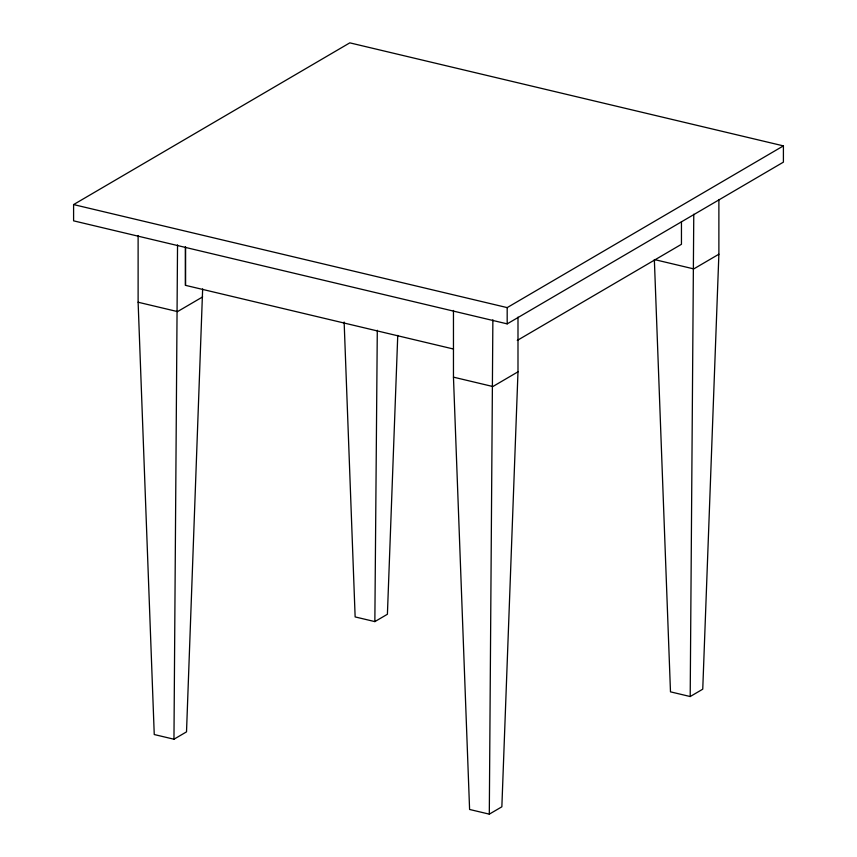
<?xml version="1.0" encoding="UTF-8"?>
<svg xmlns="http://www.w3.org/2000/svg" width="857" height="857" viewBox="0 0 857 857"><rect width="100%" height="100%" fill="white"/><g stroke="black" fill="none" stroke-linecap="round" stroke-linejoin="round"><path stroke-width="1.29" d="M138.116 235.514L138.116 302.232L154.249 734.535L173.96 739.216L177.538 244.877M344.139 322.039L355.141 616.922L374.852 621.604L377.294 330.277M453.46 310.448L453.46 377.155L469.593 809.469L489.304 814.15L492.871 319.811M718.884 199.499L718.884 254.208L693.774 268.905L654.352 259.542L670.485 691.845L690.196 696.537L693.774 214.207M202.648 288.884L186.515 731.867L173.96 739.216M397.755 335.387L387.407 614.255L374.852 621.604M517.992 317.122L517.992 371.82L501.859 806.801L489.304 814.15M718.884 254.208L702.751 689.178L690.196 696.537M73.595 204.577L349.817 42.85L783.405 145.883L783.405 162.144L507.183 323.871L73.595 220.838L73.595 204.577L507.183 307.609L783.405 145.883M202.648 296.897L177.538 311.594L138.116 302.232M517.274 340.422L681.454 244.299L681.454 221.727M517.992 371.82L492.871 386.528L453.46 377.155M453.503 349.024L185.38 285.317L185.38 246.827M507.183 307.609L507.183 323.871M185.573 246.87L185.573 285.36"/></g></svg>
